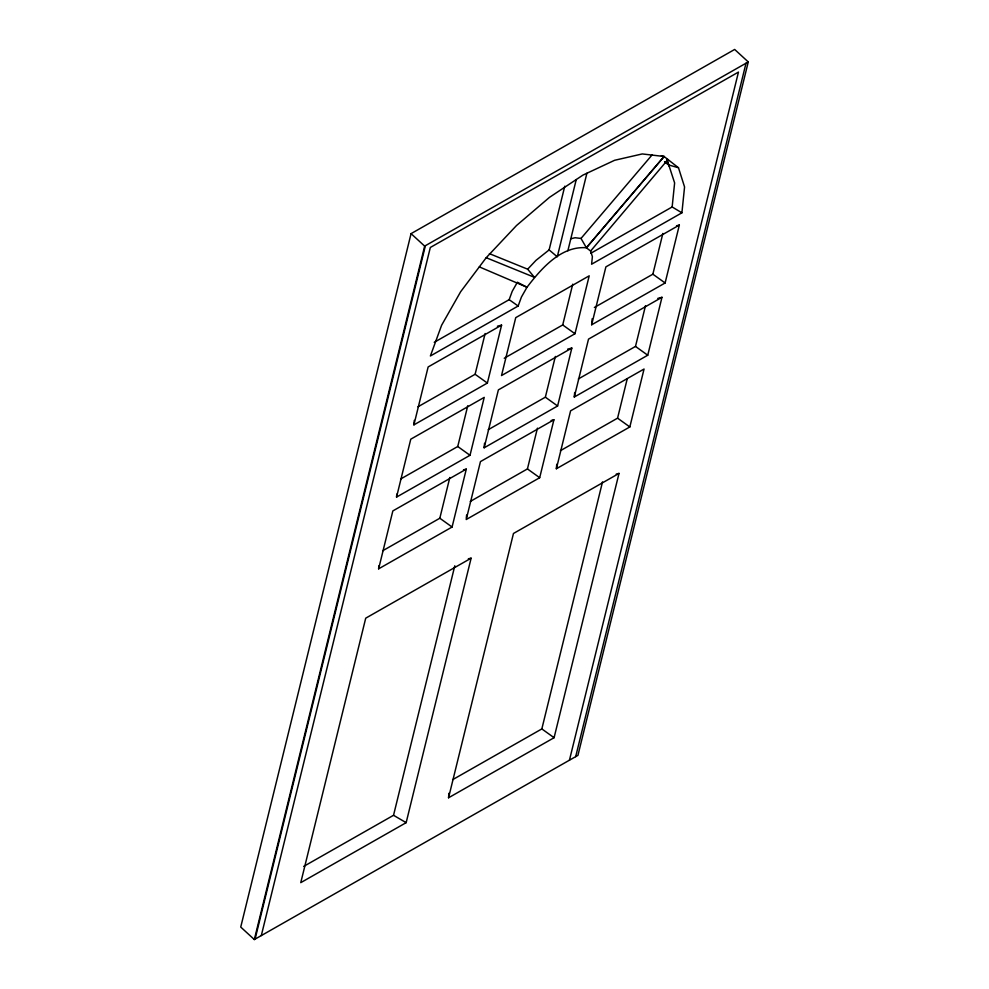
<?xml version="1.0" encoding="UTF-8"?>
<svg xmlns="http://www.w3.org/2000/svg" width="989" height="989" viewBox="0 0 989 989"><rect width="100%" height="100%" fill="white"/><g stroke="black" fill="none" stroke-linecap="round" stroke-linejoin="round"><path stroke-width="1.48" d="M463.507 469.837L466.301 469.12L452.084 527.026L378.626 568.836L378.874 565.832M396.54 497.108L410.769 439.19L484.227 397.38L470.01 455.299L396.54 497.108L396.799 494.104M497.393 326.234L501.596 325.146L487.367 383.064L413.909 424.874L414.292 420.35M466.351 518.013L466.61 515.009M616.209 474.139L619.015 473.41L554.087 737.707L448.549 797.777L448.919 793.265M567.637 349.154L571.84 348.066L557.611 405.984L484.153 447.794L484.536 443.27M556.362 468.761L570.591 410.843L644.049 369.033L629.832 426.951L556.362 468.761L556.745 464.249M657.772 298.394L661.975 297.306L647.746 355.224L574.288 397.034L574.671 392.509M676.538 225.789L679.344 225.072L665.115 282.978L591.657 324.788L592.164 318.767M590.829 253.258L672.149 206.961L674.622 182.928L666.932 159.291M570.591 238.782L575.104 237.743L581.013 238.436L586.39 247.757L590.606 251.045L592.386 256.658L591.607 264.211L681.903 212.82L684.561 186.958L678.479 167.747L664.052 156.485L661.357 155.755M411.065 233.639L240.735 927.064L254.334 939.55L577.935 755.361L748.265 61.936L734.666 49.45L411.065 233.639L424.652 246.113L254.334 939.55M255.063 939.13L425.394 245.705M261.306 935.582L430.326 247.473L738.462 72.086L569.441 760.195M378.626 568.836L392.843 510.93L466.301 469.12M413.909 424.874L428.138 366.956L501.596 325.146M382.669 550.774L439.821 518.236L449.834 477.477M417.964 406.8L475.116 374.275L485.129 333.516M400.594 479.035L457.746 446.509L467.76 405.75M303.71 866.401L393.535 815.295L454.804 565.77M484.153 447.794L498.382 389.876L571.84 348.066M471.123 558.192L365.72 618.174L300.767 882.645L406.158 822.663L471.123 558.192L468.353 558.76M489.394 253.641L527.669 269.193L535.989 260.354L549.118 249.908L564.768 186.192M576.253 179.565L557.277 256.806L549.118 249.908M567.859 250.786L586.897 173.248M504.242 358.241L562.716 324.948L572.73 284.189M470.269 501.448L527.434 468.922L537.435 428.163M488.195 429.721L545.359 397.182L555.361 356.436M448.549 797.777L513.464 533.479L619.015 473.41M574.98 333.738L589.209 275.832L515.739 317.642L501.522 375.548L574.98 333.738L562.716 324.948M553.914 419.793L480.456 461.603L466.227 519.522L539.685 477.712L553.914 419.793L551.108 420.523M591.657 324.788L605.886 266.882L679.344 225.072M574.288 397.034L588.517 339.116L661.975 297.306M594.377 307.48L652.864 274.188L662.877 233.429M560.417 450.687L617.569 418.162L627.224 378.861M578.342 378.96L635.494 346.422L645.508 305.675M452.591 779.703L541.836 728.918L602.511 481.903M575.685 756.647L746.015 63.209M434.233 342.318L509.162 299.667L512.215 291.322L517.383 282.224L526.989 287.255C541.144 268.785 560.911 245.729 586.39 247.757L664.076 156.522L586.39 247.757M664.052 156.485L642.269 153.938L614.626 160.28L582.991 175.078L549.525 197.33L516.518 225.517L486.205 257.709L460.651 291.73L441.613 325.245L430.388 355.978L518.149 306.021L521.426 297.046L526.989 287.255L479.319 266.882M590.606 251.045L667.958 159.55M581.013 238.436L652.258 154.729M424.652 246.113L748.265 61.936M678.479 167.747L668.96 165.052L664.62 161.677L668.96 165.052L666.141 161.392M486.205 257.709L534.443 277.328L527.669 269.193M393.535 815.295L406.158 822.663M672.149 206.961L681.903 212.82M509.162 299.667L518.149 306.021M652.864 274.188L665.115 282.978M635.494 346.422L647.746 355.224M617.569 418.162L629.832 426.951M545.359 397.182L557.611 405.984M475.116 374.275L487.367 383.064M527.434 468.922L539.685 477.712M457.746 446.509L470.01 455.299M439.821 518.236L452.084 527.026M541.836 728.918L554.087 737.707M667.142 160.453L668.885 165.954"/></g></svg>
